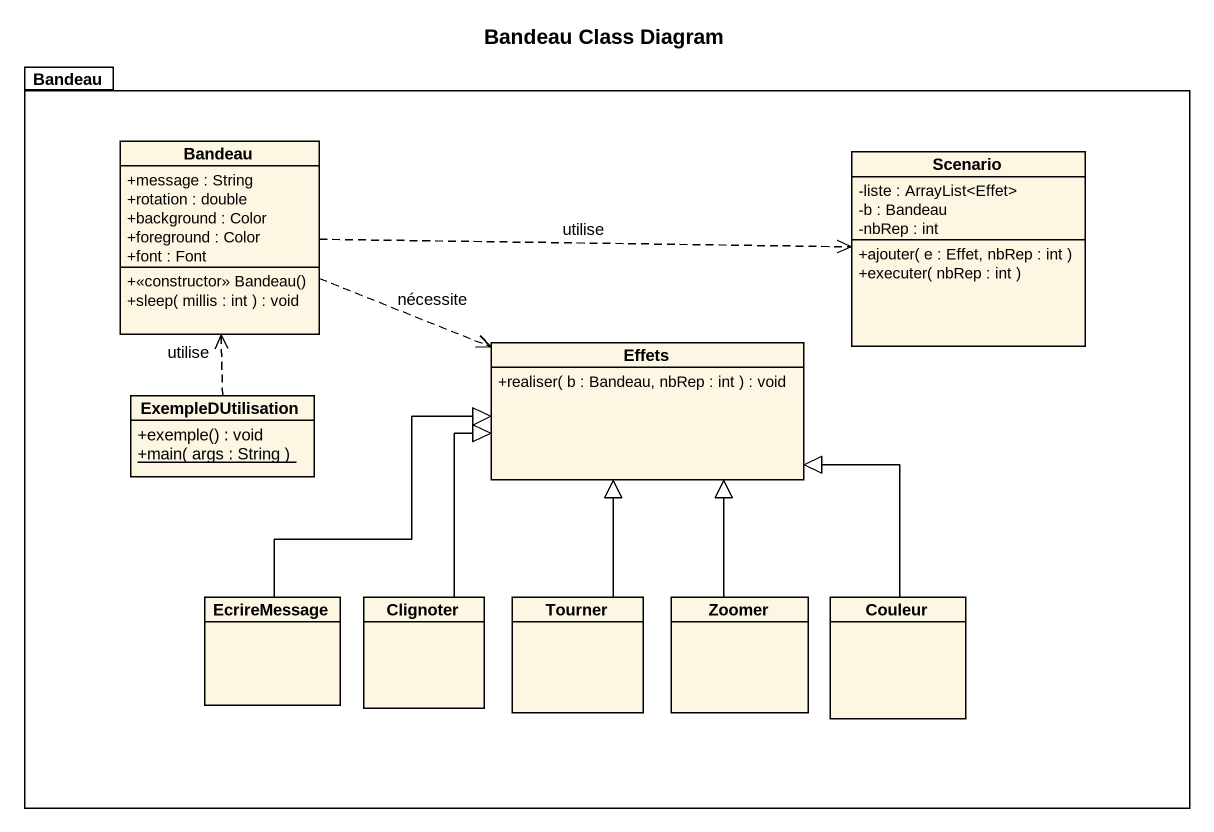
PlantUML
@startuml
title Bandeau Class Diagram
hide circle
hide empty members
skinparam classAttributeIconSize 0
package Bandeau {
  class "Bandeau" as Bandeau_2 {
    +message : String
    +rotation : double
    +background : Color
    +foreground : Color
    +font : Font
    +<<constructor>> Bandeau()
    +sleep( millis : int ) : void
  }
  class Scenario {
    -liste : ArrayList<Effet>
    -b : Bandeau
    -nbRep : int
    +ajouter( e : Effet, nbRep : int )
    +executer( nbRep : int )
  }
  class Effets {
    +realiser( b : Bandeau, nbRep : int ) : void
  }
  class ExempleDUtilisation {
    +exemple() : void
    {static} +main( args : String )
  }
  class EcrireMessage
  class Clignoter
  class Tourner
  class Zoomer
  class Couleur
}
Bandeau_2 .right.> Scenario : utilise
Bandeau_2 .right.> Effets : nécessite
ExempleDUtilisation .up.> Bandeau_2 : utilise
EcrireMessage -up-|> Effets
Clignoter -up-|> Effets
Tourner -up-|> Effets
Zoomer -up-|> Effets
Couleur -up-|> Effets
@enduml
